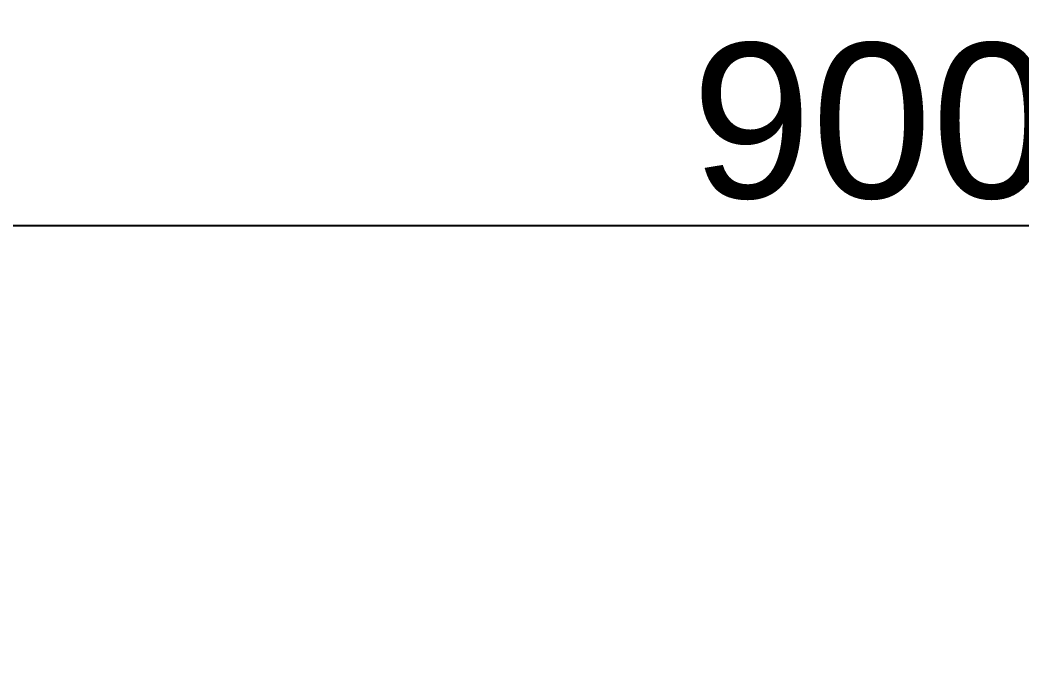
# Model space of a CAD drawing. Header units: millimetres. Extents: x -403 to 713, y -1448 to -32.
# Drawn here: x -60.3 to 263.5, y -242.1 to -31.6 of the extents above; entities that cross this region are included whole.
import ezdxf

# ---------------------------------------------------------------- set-up
doc = ezdxf.new("R2010")
doc.units = ezdxf.units.MM
doc.layers.add('Layer 01', color=7, linetype='Continuous')
doc.styles.add('Arial Regular', font='arial.ttf')
doc.dimstyles.new('Template Millimeter Small', dxfattribs={"dimscale": 10, "dimtxt": 5, "dimasz": 5, "dimexe": 1, "dimexo": 0.5, "dimgap": 0.8, "dimtad": 1, "dimtoh": 1, "dimzin": 1, "dimdsep": 46, "dimtxsty": 'Arial Regular', "dimcen": 2.5, "dimadec": 1, "dimazin": 1, "dimtfac": 1, "dimtdec": 4, "dimtix": 1, "dimtofl": 0, "dimtmove": 1, "dimatfit": 3, "dimfxl": 1, "dimtolj": 1, "dimtzin": 1, "dimarcsym": 0})

# ---------------------------------------------------------------- blocks, each defined once
blk = doc.blocks.new('*D2')
at = {"layer": 'Defpoints', "color": 0, "transparency": 16777216}
for p in [(713.49, -97.89), (-186.51, -247.89), (713.49, -247.89)]:
    blk.add_point(p, dxfattribs=at)
at = {"layer": 'Layer 01', "color": 0, "lineweight": -2, "transparency": 16777216}
for p, q in [((-186.51, -242.89), (-186.51, -87.89)), ((713.49, -242.89), (713.49, -87.89)), ((-136.51, -97.89), (663.49, -97.89))]:
    blk.add_line(p, q, dxfattribs=at)
at = {"layer": 'Layer 01', "color": 0, "transparency": 16777216}
for points in [[(-136.51, -89.56), (-136.51, -106.22), (-186.51, -97.89)], [(663.49, -106.22), (663.49, -89.56), (713.49, -97.89)]]:
    blk.add_solid(points, dxfattribs=at)
at = {"layer": 'Layer 01', "color": 0, "transparency": 16777216, "insert": (263.49, -64.37), "char_height": 50, "attachment_point": 5, "style": 'Arial Regular'}
blk.add_mtext('\\A1;900.00', dxfattribs=at)

msp = doc.modelspace()

# ---------------------------------------------------------------- dimensions: what is measured, and where the dimension line sits
at = {"layer": 'Layer 01'}
dim = msp.add_linear_dim(base=(713.492, -97.891, 2.26), p1=(-186.508, -247.891, 2.26), p2=(713.492, -247.891, 2.26), dimstyle='Template Millimeter Small', override={"dimscale": 10, "dimtxt": 5, "dimasz": 5, "dimexe": 1, "dimexo": 0.5, "dimgap": 0.8, "dimtad": 1, "dimtih": 0, "dimtoh": 0, "dimdec": 2, "dimzin": 1, "dimtxsty": 'Arial Regular', "dimsah": 0, "dimcen": 2.5, "dimadec": 1, "dimazin": 1, "dimtix": 0, "dimtmove": 0, "dimtzin": 1}, dxfattribs=at)
dim.commit()
dim.dimension.update_dxf_attribs({"geometry": '*D2', "text_midpoint": (263.492, -64.366, 2.26)})

doc.saveas('drawing.dxf')
